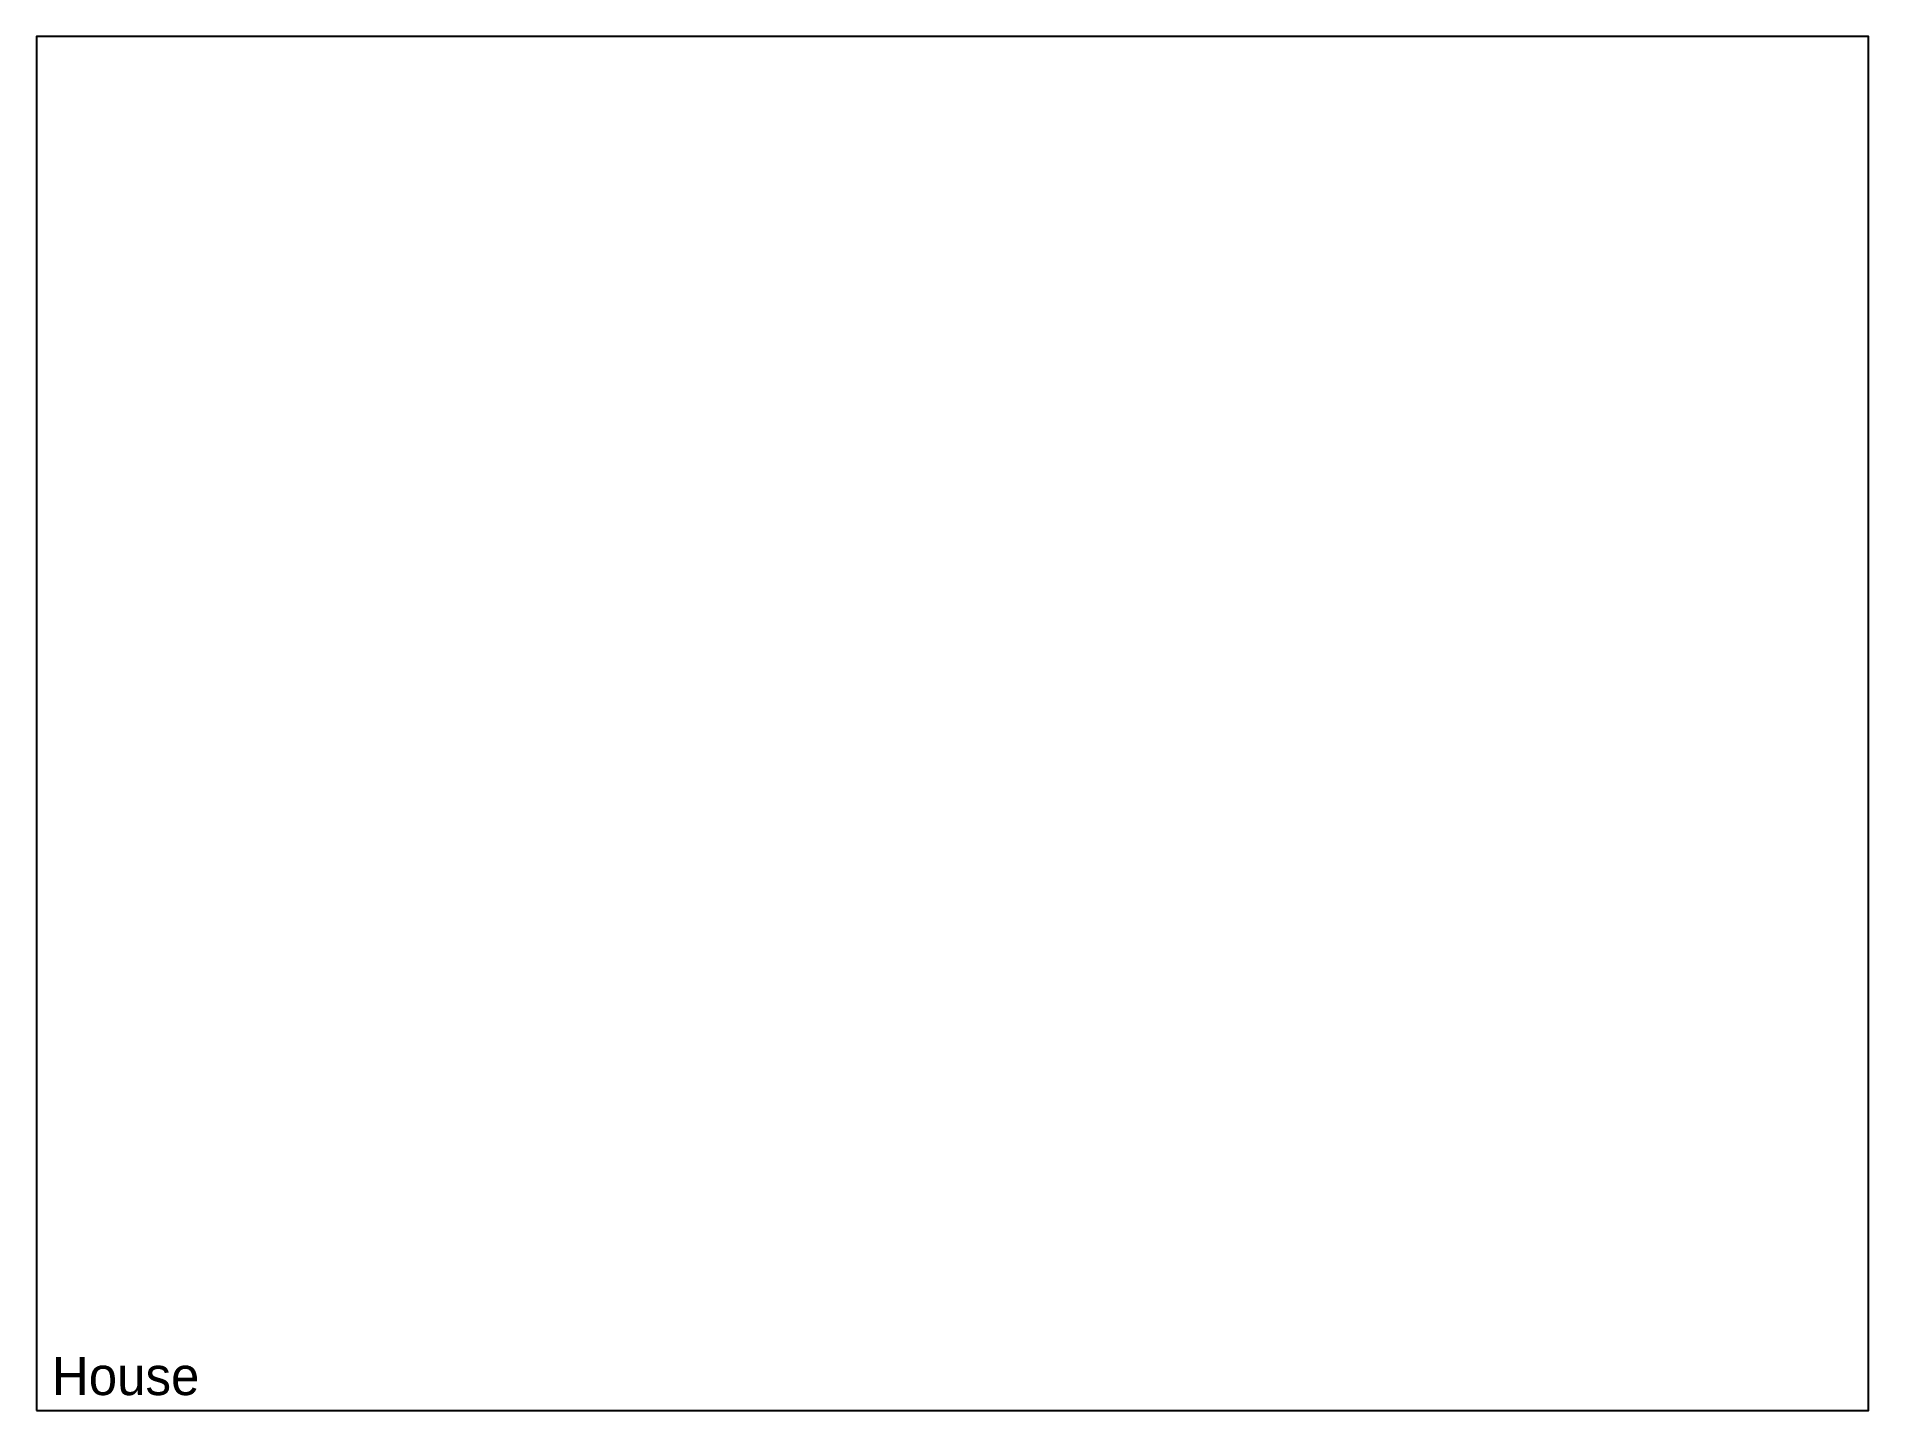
# Model space of a CAD drawing. Header units: millimetres. Extents: x 0 to 12000, y 0 to 9000.
import ezdxf

# ---------------------------------------------------------------- set-up
doc = ezdxf.new("R2010")
doc.units = ezdxf.units.MM
doc.layers.add('WALLS', color=7, linetype='CONTINUOUS')

msp = doc.modelspace()

# ---------------------------------------------------------------- linework, layer by layer
at = {"layer": 'WALLS'}
msp.add_line((0, 0), (12000, 0), dxfattribs=at)
msp.add_lwpolyline([(0, 0), (12000, 0), (12000, 9000), (0, 9000)], close=True, dxfattribs=at)

# ---------------------------------------------------------------- texts
msp.add_text('House', height=250, dxfattribs=at).set_placement((100, 100))

doc.saveas('drawing.dxf')
